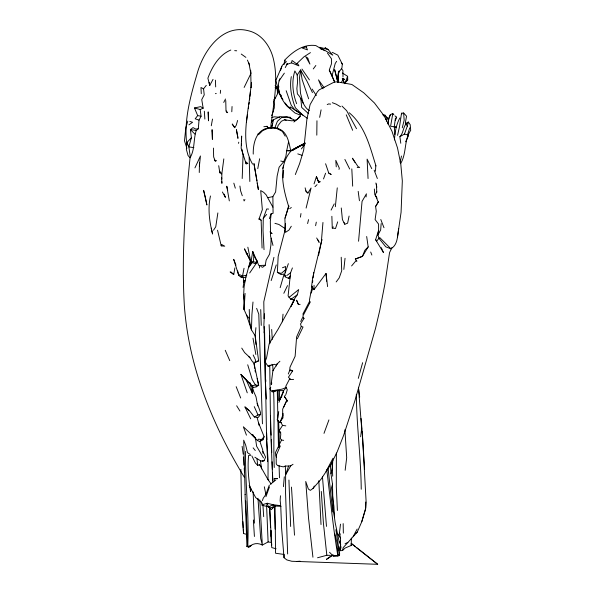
<?xml version="1.0" encoding="UTF-8"?>
<svg xmlns="http://www.w3.org/2000/svg" width="594" height="594" viewBox="0 0 594 594"><rect width="100%" height="100%" fill="white"/><g stroke="black" fill="none" stroke-linecap="round" stroke-linejoin="round"><path stroke-width="0.89" d="M215.689 86.917L215.392 80.16M340.481 524.153L339.464 532.773L340.503 538.209L340.414 550.705L342.575 550.519L345.003 548.099L351.299 545.418L351.321 538.045M269.579 343.785L269.624 335.439M264.115 332.826L264.152 326.596M269.765 365.592L270.574 427.97L272.795 482.239M318.57 255.316L321.911 239.508L312.607 278.274L311.553 286.642L314.003 289.672L314.048 285.276M186.954 144.929C183.39 120.344 190.926 94.854 197.861 71.213C204.351 50.022 222.564 24.139 247.928 30.643C261.887 33.65 270.76 46.726 273.656 60.024C278.727 82.566 273.047 105.309 270.693 127.799M316.802 135.157L316.958 120.775M321.577 239.04L322.958 222.468M365.807 502.041L365.718 508.004L361.768 521.725L357.232 532.157L343.161 547.683L342.575 550.519M268.614 209.081L266.743 208.94L263.283 218.265L263.031 230.569L264.026 249.651M199.398 166.201L200.438 155.977L194.943 167.894M241.424 145.129L241.468 143.31M241.513 141.498L241.654 136.041L241.149 148.337L246.146 163.84L247.876 163.499L245.456 161.546L246.146 163.84M240.86 469.386L241.394 496.807L243.05 527.472L243.562 533.538L245.916 534.162M241.751 348.114L244.609 352.591L249.517 357.143L252.777 362.14L255.687 362.325L258.628 360.862L255.16 335.751L255.925 327.673M271.213 213.469L270.322 221.258L270.582 236.33L271.124 238.224L270.886 245.092L269.594 254.113L266.157 260.105L265.221 265.273L262.645 267.307L260.766 266.468M242.196 178.527L243.065 154.96L241.907 149.205M305.279 142.961L291.981 149.955C277.116 165.303 283.078 188.068 288.55 206.125L285.179 218.095M281.912 396.072L279.277 400.482L279.663 390.585M250.378 91.476C247.988 115.088 240.11 142.055 252.554 164.115M285.811 425.876L282.581 425.363L280.309 421.614L282.744 418.146L283.034 413.342M264.397 313.736L263.877 325.022L264.612 332.699L266.609 439.152L267.612 461.672M231.794 111.739L232.054 106.519M338.521 550.631L338.736 546.614M340.652 546.465L340.414 550.705L340.963 546.74M255.947 344.505L255.16 335.751L251.47 329.87L246.592 315.176L244.075 309.593L243.651 294.654L244.104 286.82L245.901 276.834M259.474 267.976L259.63 265.34M375.467 171.213L375.809 165.696M199.48 162.593L199.265 172.512M251.403 82.373L251.062 87.66L250.772 73.032L248.886 63.001M291.312 76.641C289.382 87.288 291.572 97.854 295.389 107.804L302.873 115.147L307.284 118.273M356.682 547.601L377.695 564.3L291.78 561.271L286.828 559.919L284.014 557.699L284.229 554.469L275.549 553.237L275.074 505.657M332.826 460.216L332.358 467.181L332.699 476.188M283.086 177.829L283.613 170.456M285.38 223.663L284.882 230.301L285.41 232.395L288.959 230.078L291.29 226.24M280.479 495.76L280.138 500.415L280.635 504.803M388.142 123.79L388.535 118.525L390.369 114.687L392.812 113.521L393.859 114.783M244.453 477.442C212.83 425.438 188.944 367.775 184.422 306.511L184.363 305.917C181.467 256.519 185.046 206.957 190.058 157.811C195.099 149.361 193.265 139.352 196.272 130.398L198.314 128.787L199.027 120.129L201.069 116.246L200.178 109.496L194.468 107.982L197.676 115.592L201.069 116.246M245.07 293.399L244.075 309.593L244.535 301.232L243.651 294.654M381.162 223.574L380.657 229.982L377.918 234.986L378.92 238.239L385.788 246.829L390.882 248.767C398.017 244.817 397.349 235.655 398.715 228.712M271.109 530.605L271.168 542.419L268.109 541.943L262.318 545.062C257.692 542.441 252.532 543.421 248.804 547.126L247.705 546.458C249.361 514.798 244.958 483.085 245.612 451.366M270.797 484.526L270.879 483.568L268.02 479.662L259.519 464.59L257.744 465.399L255.338 462.956L251.915 456.014M338.179 82.462L337.852 77.569L338.736 71.532M252.992 302.019L251.901 314.746L251.47 329.87L249.658 321.896L249.242 309.429M394.416 139.939C395.025 132.44 396.079 124.517 399.933 117.954M249.666 272.995L256.846 262.496L253.378 261.746L253.928 255.398L252.725 251.433L250.965 262.088L254.937 263.565L256.846 262.496L257.573 260.87M292.397 267.924L290.57 272.846L288.097 295.901L290.874 299.376L294.089 299.532L297.349 294.706L298.678 289.575L288.966 297.483M283.449 486.664L284.303 476.796M358.568 241.238L362.05 201.411L366.416 193.837L366.045 196.97M280.175 287.659L284.147 274.005L281.073 274.577L277.361 272.408L278.163 256.489L285.283 229.277L284.882 218.31L289.011 206.036L288.55 206.125M198.314 128.787L195.79 129.076L192.998 127.591L190.407 129.641L191.402 137.734L186.976 142.434L186.353 149.332L188.038 155.517L190.058 157.811M282.343 321.785L283.034 314.167M220.307 93.355L220.604 90.273M335.35 206.719L337.266 187.853M332.276 52.324L337.808 55.138L342.322 64.115L341.906 68.095L338.231 73.01L338.283 82.247M249.577 99.807L249.762 98.077M249.94 96.354L250.861 87.712M284.11 64.479L284.556 60.284C292.656 51.782 303.43 43.689 315.845 45.597L324.51 50.705M343.837 269.416L345.047 258.293M312.563 282.499L312.771 280.665M313.09 277.925L313.721 272.431M388.134 124.228L388.617 119.988L390.369 114.687M345.159 470.27L346.688 457.714L344.899 429.714M217.864 212.934L215.756 226.789L213.491 230.234M266.468 506.519L267.218 503.259L273.225 504.744L272.839 507.848L271.406 509.622L268.429 506.853L267.218 503.259L262.422 504.692L262.154 505.308L272.839 507.848L275.007 506.051L280.969 506.318M360.647 436.79L361.672 428.556L358.449 387.266M271.154 384.236L272.891 370.701L277.368 363.751L279.893 361.256M253.237 154.106C252.955 140.169 258.182 125.987 274.473 127.784C286.947 129.069 288.602 140.875 290.748 150.846L286.694 150.713L285.9 156.326L283.702 161.731L279.106 167.233L277.131 176.106L275.623 191.929L272.876 196.607L273.084 213.328L271.079 213.84L269.386 218.711M223.819 158.895L221.822 173.945L221.859 179.069M394.884 134.482L394.282 126.544L395.389 118.577L396.636 117.211L394.943 115.867M246.451 122.045L247.446 114.924M248.322 108.702L248.574 106.92M248.953 104.254L249.198 102.472M271.54 384.415L271.755 382.93M397.438 237.474L401.076 212.296L402.324 180.925L400.801 164.174L397.512 147.965L391.929 131.155L384.073 115.741L374.45 103L363.714 92.775L351.886 84.482L337.013 81.824L334.118 82.135L319.171 89.865L317.315 91.981L310.113 104.551L306.942 118.882L303.69 150.044L299.599 163.654L295.329 174.554M247.253 392.82L240.919 374.361L246.302 380.264L252.324 393.287L252.858 389.664L252.517 385.513M377.918 234.986L378.608 230.353L378.586 224.101L375.104 219.58L376.284 211.36L375.594 206.482L378.23 202.138L375.363 194.906L376.752 191.476M243.057 287.466L243.822 282.35L243.176 276.878M210.476 195.975C207.633 208.613 209.422 221.636 212.585 234.029L211.271 228.148M300.423 217.137L300.987 213.528M285.135 272.676L285.669 266.513L282.477 267.738M312.11 286.108L309.541 299.569L309.548 302.999M233.754 274.539L231.207 272.163L230.13 271.97L233.754 274.539L234.853 267.953M238.55 143.369L238.751 142.189M400.779 143.265L399.873 136.709L404.432 134.081L407.313 126.143L405.368 122.787L406.534 116.172L403.623 112.994L401.529 113.209L399.576 126.336L397.564 135.373M211.286 125.765L212.504 119.06M279.477 446.146L278.69 422.312L277.279 419.609L278.735 411.59M221.228 245.879L221.503 244.401L224.725 246.191L221.228 245.879L217.538 230.197M337.852 77.569L339.092 70.886M257.774 168.651L259.63 158.776M319.661 117.337L321.094 109.845M315.614 225.69L316.29 222.149M244.037 268.273L242.545 275.98L241.483 277.524L238.743 275.482L233.68 259.318L235.974 265.162M271.681 128.356L273.426 119.78L279.989 116.654L290.34 117.278L291.283 118.83M288.469 142.233L286.694 150.713L291.817 150.631M339.063 550.311L340.741 544.772L339.352 542.389L335.231 523.017L332.967 506.86L332.506 484.214L330.984 473.767L332.358 467.181L331.719 462.733M349.101 216.06L347.601 223.196L344.802 224.25L342.426 219.661L341.26 207.974M290.511 108.093L287.466 106.616C280.865 99.072 275.846 88.736 279.811 78.742M400.096 162.333L401.485 156.022M273.938 257.358L263.803 301.767L264.04 318.651M291.491 62.867L292.055 60.491L296.584 63.855L297.928 64.085L298.916 65.852L291.491 62.867L286.338 64.575L287.459 63.439L285.261 67.582M307.61 223.567L308.553 219.632M306.103 208.086L311.078 187.994L307.907 193.072L306.103 191.506L305.123 187.845M402.272 127.799L404.172 120.181L403.623 112.994M244.528 282.039L244.936 280.413L243.369 281.385L243.822 282.35M240.934 276.373L241.483 277.524L245.805 277.547L250.542 260.239M407.313 126.143L408.338 122.067L410.187 124.658L410.706 130.301C403.779 140.392 406.86 153.326 400.586 163.662M334.489 81.452L332.031 75.913L335.209 63.506L336.635 61.301M248.582 546.242L251.188 545.589L248.804 547.126L246.933 546.525L247.059 546.034M277.183 128.787L278.022 125.616L281.333 121.287L284.474 119.825L291.973 120.827L296.666 119.84L300.571 116.246M338.988 169.387L339.315 168.147L335.796 160.358L336.256 166.847M392.812 113.521L390.592 126.218L396.272 127.257L394.282 126.544M191.402 137.734L188.847 146.911L190.377 157.373M347.72 79.93L345.181 82.618L347.72 79.93L347.624 76.314L342.382 72.98M358.293 378.371L362.63 362.696M332.506 484.214L331.519 487.748L333.895 506.296L334.467 516.951M237.607 120.463L236.278 125.163L234.741 127.688L232.269 124.116L234.741 127.688M187.801 121.087L185.833 127.636L184.489 140.83L186.917 148.262M282.699 168.421L283.42 166.016M285.87 394.505L287.273 389.805L285.729 386.375L289.783 378.608L290.525 379.551L293.614 379.38M361.768 521.725L365.57 509.266L366.097 501.381L362.229 431.741L361.004 418.421M405.598 141.81L408.613 135.506L407.514 134.838L409.756 127.844M381.289 247.653L383.479 252.606L375.608 239.716L378.608 230.353L378.675 232.106M280.465 70.656L281.808 66.513M252.153 262.734L248.789 267.1L250.913 260.551M271.161 280.583L276.262 264.924M314.055 183.88L316.439 176.596L318.77 182.529L320.322 181.675L318.295 181.029M337.696 221.866L335.521 228.497L332.269 228.066L331.868 216.305M329.536 552.271L333.167 556.014L339.1 555.635L339.649 553.994L335.892 529.685M293.028 464.293L290.778 465.755L288.573 466.045L285.625 474.784L285.566 493.005L287.644 553.979M262.414 500.594L263.209 498.247L265.897 494.408L269.312 485.12M288.357 263.669L284.548 274.688L285.224 276.819L288.365 278.274L290.184 277.903M405.754 123.827L408.338 122.067C402.895 124.681 404.069 132.685 399.873 136.709M329.499 69.364L331.437 63.937L331.445 58.754L327.472 53.126M311.1 293.124L312.8 288.372L312.526 286.805M273.448 110.313L274.294 107.967L274.391 104.826L273.715 101.143L277.71 93.562L277.65 88.216L275.178 85.469L277.064 88.877L277.71 93.562M323.53 178.92L325.579 173.225M271.124 128.074L272.594 124.012M265.934 496.681L269.453 486.931M253.683 435.268L252.116 434.734L257.388 440.518L259.727 441.528L263.031 439.701L264.115 436.724L258.538 422.802L257.105 417.53M323.997 433.353L328.92 419.921M345.181 82.618L347.624 76.314M278.935 402.353L283.524 390.607L286.531 387.318L282.105 389.137L272.639 390.704L272.141 391.795L269.817 388.847L270.753 387.385M280.309 421.614L282.878 415.043M274.784 127.94L277.405 121.28L281.437 117.634L286.917 116.884L293.77 119.632L294.847 121.013M288.29 374.005L289.649 370.589L289.998 367.166L295.121 356.296L296.614 336.932L301.255 326.462L300.534 323.975L303.972 318.473L302.821 316.134L310.387 301.797M395.292 120.597L396.636 117.211M282.581 425.363L279.195 430.687L280.806 433.783L280.383 438.543L281.511 440.072L275.289 452.932L276.507 457.536M271.644 115.637L273.663 110.699M282.841 393.466L283.501 391.906M280.353 445.894L276.165 455.42L276.255 463.899L277.502 465.518L283.293 466.884L285.306 466.038L288.573 466.045M300.727 321.495L302.569 317.552L303.972 318.473M283.561 407.38L286.887 400.252L284.377 396.51L285.372 395.173M386.315 121.154L387.652 118.31L384.927 115.117L382.714 114.857M283.821 293.302L287.503 285.617M297.342 338.758L303.029 326.997L301.255 326.462M244.141 87.452L250.95 73.426L250.646 70.211M392.055 247.468L389.56 252.606L384.786 284.645L379.685 310.692L375.542 328.334L354.9 400.764L343.636 435.328L337.102 452.012L330.91 464.404L320.871 479.432L313.06 488.402L310.343 490.369L308.345 489.011L305.754 481.482L308.516 517.916L312.927 557.217M263.194 460.372L262.043 461.612L264.122 460.706L265.592 457.172L262.956 451.507M331.11 210.083L334.236 203.898M279.277 400.482L282.506 394.238M313.06 488.402L314.315 485.981M223.715 102.45L225.52 98.998M302.806 314.248L309.303 301.826M326.032 471.428L333.011 458.234M378.482 201.715L375.594 206.482M353.148 536.531L357.15 529.068M230.799 50.045C219.067 54.834 212.11 66.818 207.893 78.193L209.734 85.499L213.038 79.351M260.573 414.36L258.212 417.441L254.366 417.055L258.011 415.006L260.573 414.36L260.506 412.511L257.276 403.326L257.551 405.88M290.778 465.755L285.625 474.784L285.306 466.038M341.216 82.655L342.448 80.509M248.789 267.1L251.529 262.548M366.669 236.509L368.183 246.911L362.459 256.356L355.323 259.029L356.89 261.256L356.2 260.469L351.611 265.926M244.943 199.606L244.089 200.943L243.77 199.532M309.377 110.714C303.259 106.905 302.383 98.812 297.394 93.911L296.874 88.588L297.557 82.224L297.215 75.007L300.549 69.966L307.039 81.326L312.451 92.605M290.332 369.839L292.679 370.879L288.446 377.19L290.525 379.551M305.16 143.681L301.381 148.923M272.438 121.228L273.426 119.78L271.258 120.916M279.061 80.836L284.355 73.151M384.073 116.342L384.927 115.117M271.592 122.386L273.426 119.78M301.076 114.241L297.995 118.592L293.83 122M314.003 289.672L326.017 273.448L327.591 286.598M243.956 377.732L253.296 387.511L256.111 386.872L257.053 385.603M273.886 99.614L275.482 97.475M313.268 68.941L315.852 65.474M378.92 238.239L376.856 240.986L375.608 239.716M336.174 281.935L339.196 277.925L341.713 270.775L341.216 257.247M197.676 115.592L195.196 118.807L199.027 120.129M200.178 109.496L203.17 108.19L201.745 99.606L204.225 94.892L203.571 88.81L206.274 85.365M277.368 363.751L276.292 365.102L274.45 364.293L268.117 366.253L264.991 361.894L266.572 357.84L269.186 343.703L278.148 329.128L294.089 300.371L294.089 299.532L291.105 306.318L294.089 300.371L291.082 298.916L290.874 299.376L297.349 294.706M257.388 440.518L258.509 439.159L263.031 439.701M332.269 228.066L333.279 226.856M288.365 278.274L290.555 275.735M277.65 88.216L277.064 88.877L275.104 87.504M263.283 218.265L266.654 214.419M339.352 542.389L340.451 541.149M368.183 246.911L364.835 250.297L362.459 256.356L355.323 259.029M314.998 186.665L317.048 184.652M296.584 63.855L303.935 56.824L310.439 52.621M270.753 483.954L275.802 479.974M259.727 441.528L264.115 436.724M285.075 270.181L281.244 273.403L277.361 272.408M302.138 145.337L304.544 143.362L291.981 149.955M355.747 533.241L357.232 532.157M326.522 559.273L332.425 555.056M286.768 275.549L290.57 272.846M188.922 124.851L192.575 122.275L189.805 121.436M289.716 208.635L291.32 207.529M326.544 559.362L333.256 554.9M256.111 386.872L258.672 385.335L253.942 362.993L254.774 368.391M268.117 366.253L270.344 365.05M385.432 119.446L387.652 118.31L385.536 116.832M345.055 543.785L347.869 542.352M327.227 104.559L328.608 103.928L330.658 104.121M268.429 506.853L273.225 504.744L280.739 505.68L281.578 527.687L284.014 557.699M317.545 557.766L326.826 555.271L330.338 555.375M280.331 421.725L278.69 422.312L281.385 422.364M214.345 159.415L215.288 161.093L216.624 160.67M240.919 374.361L252.205 385.833L255.405 384.971L258.672 385.335L257.18 378.66M271.904 117.471L274.398 116.81L279.677 117.3M328.779 173.114L331.058 174.421L328.779 173.114L325.594 163.751M194.468 107.982L200.631 106.63L203.17 108.19M256.957 361.226L258.628 360.862M262.065 248.062L261.13 220.174L259.274 218.302L262.348 209.608L260.699 190.563L263.699 192.345L266.238 194.966L267.686 197.705L272.876 196.607M246.755 275.2L242.545 275.98L239.397 274.643L238.743 275.482L237.682 270.953M301.529 114.33L299.257 114.694L295.003 113.016L288.669 107.559L285.09 102.992M263.855 126.737L267.048 126.292L268.109 127.695M298.455 304.596L296.629 300.26L298.455 304.596L300.111 304.373M215.384 93.637L216.253 93.562M272.141 391.795L275.423 391.535M265.221 265.273L258.821 265.518L252.725 251.433M296.465 561.456L300.133 561.211M264.122 460.706L260.721 460.907L254.856 457.217M250.809 455.286L248.641 455.405C247.342 467.3 248.648 479.744 250.571 491.528L250.868 488.506L249.198 485.602L255.702 497.616L261.828 502.376M277.457 478.549L274.242 478.601L274.257 480.769M333.167 556.014L337.897 555.91L339.649 553.994L338.728 551.7M357.209 167.486L359.712 167.449L358.041 166.595L352.42 158.197L354.989 162.444M272.639 390.704L283.524 390.607M337.347 555.583L339.1 555.635L338.773 553.816M274.242 478.601L277.339 478.757M234.689 50.639L236.664 50.794M289.649 370.589L292.679 370.879M250.965 262.088L244.438 248.841L250.765 261.457L253.378 261.746M281.511 440.072L283.665 440.34M196.272 130.398L190.407 129.641L194.958 134.133M193.889 147.624L188.847 146.911L186.976 142.434M284.474 119.825L286.211 120.218M280.754 161.026L283.702 161.731M404.432 134.081L407.514 134.838M268.785 479.855L268.02 479.662L268.057 459.882L266.609 439.152M328.051 49.436L319.772 47.268L332.781 55.153L328.051 49.436L325.037 47.698L326.284 48.938M276.099 548.782L271.733 547.579L269.773 508.575M274.933 223.322L278.883 224.458L284.407 228.133M297.78 153.891L302.012 155.294M337.362 555.026L339.1 555.635M342.434 78.646L344.579 79.41L342.241 78.334M332.321 102.703L336.122 104.128L340.555 106.772M320.233 48.678L321.748 49.287M219.787 172.757L221.822 173.945L219.735 171.265L219.787 172.757L218.718 165.696M258.472 218.941L261.13 220.174M203.571 88.81L200.98 87.526L201.277 93.704M271.926 233.613L270.352 232.707L271.926 233.613L270.003 231.809M290.08 106.905L302.309 114.612M250.193 454.388L247.505 452.68L245.723 445.292L243.703 440.191L245.159 494.52M302.873 115.147L294.78 109.793L291.26 105.301L286.174 90.734M405.368 122.787L406.229 123.359M241.246 54.054L245.886 57.373M273.225 504.744L275.007 506.051M248.782 356.719L250.074 357.677M284.556 60.284L286.338 61.672L282.336 65.229L275.831 80.45L279.44 93.867L282.937 99.584M377.695 564.3L351.121 543.48L351.299 545.418M351.611 543.569L355.234 546.45M308.524 113.669L301.67 107.417L300.802 98.381M250.69 418.807L244.98 406.957L249.086 410.417M277.279 419.609L278.534 420.708M281.504 95.679L279.44 93.867L278.623 89.338M244.98 406.957L249.985 411.412L254.366 417.055M247.498 254.314L246.146 253.074L247.342 254.232M379.64 237.459L390.882 248.767M263.506 457.929L256.615 446.243L255.472 438.224L243.34 426.767L246.451 435.157M341.973 106.074L346.644 110.67L356.504 128.698M305.769 190.852L307.907 193.072M252.116 434.734L255.472 438.224M349.175 112.719C365.265 126.084 369.936 146.985 375.965 165.934M257.841 133.977L258.509 134.719L262.741 130.569L268.265 128.245L276.076 128.059L282.343 131.4L285.209 136.175M323.099 88.766L321.436 86.85L318.488 79.856L324.027 87.57M226.232 110.952L227.68 112.682L226.722 112.496L226.01 110.93L225.757 100.564M279.195 430.687L280.784 432.64M253.133 447.846L255.272 450.512M246.592 315.176L249.332 318.629M271.829 364.256L272.713 365.436L273.077 370.775M259.519 464.59L261.397 467.144L261.56 468.918M341.268 62.682L342.322 64.115M301.96 69.067L309.437 79.9M341.439 68.51L342.924 70.612L342.998 76.953M252.205 385.833L253.296 387.511M377.064 198.136L374.784 194.617L374.354 189.011M312.125 89.055L316.32 95.552M236.65 405.769L239.924 411.011M337.741 533.598L340.592 538.327M255.405 384.971L252.205 379.603L247.72 364.798M342.604 79.9L344.81 83.672M297.215 75.007L294.854 70.953C291.468 81.779 292.649 93.199 296.644 103.683M401.529 113.209L401.945 113.937M267.048 126.292L267.976 127.925M316.669 237.986L319.141 242.345L317.916 239.894M222.386 192.003L225.401 197.349L224.19 194.141M267.686 197.705L272.906 207.18M261.011 502.071L262.422 504.692M253.928 255.398L257.699 262.57M247.438 60.113L249.643 65.333M344.884 159.43L349.673 168.993M342.805 79.499L344.847 83.606M284.377 396.51L287.563 401.188L286.887 400.252L282.662 409.14L282.744 418.146M371.755 168.644L367.107 159.125L368.057 178.534M329.224 70.144L332.031 75.913M339.464 532.773L340.199 534.288M253.185 354.982L255.323 359.563L255.687 362.325M344.023 222.55L344.802 224.25M254.247 406.623L258.011 415.006M334.622 82.143L329.336 70.01M225.252 350.304L229.767 360.647M346.243 114.813L352.643 130.301M236.167 386.679L240.704 398.017M215.288 161.093L213.654 156.972L213.432 148.084M308.635 98.79L302.138 79.537L300.549 69.966L299.539 77.591L300.467 93.147L303.237 103.326M316.439 176.596L318.77 182.529M380.784 219.498L383.991 227.732M370.701 252.042L371.866 255.034M374.168 170.196L377.346 178.512M256.638 308.345L258.776 314.092L262.444 423.826M242.278 195.745L240.548 190.659L239.917 186.033M260.15 442.159L262.682 449.732L262.964 453.304M278.386 85.425L278.92 87.095M337.912 82.343L334.637 69.676L337.86 82.395M233.836 183.152L235.313 188.164M271.124 238.224L272.995 245.441M334.816 533.724L337.021 542.834L337.897 555.91C332.996 527.42 330.353 498.537 326.767 469.832M375.861 182.989L376.848 187.221M251.871 385.35L252.858 389.664L256.021 396.866L257.655 405.605M227.717 190.436L226.767 186.204L229.321 200.898M249.933 382.566L252.324 393.287M264.308 486.79L265.897 494.408M247.847 247.193L250.765 261.457M258.538 422.802L259.036 425.319M209.155 82.469L209.734 85.499M257.217 183.167L258.375 189.59L253.942 163.55L256.957 180.65M326.826 555.271L323.433 523.307L321.28 491.438M252.992 338.142L255.836 354.507M260.41 460.818L261.397 467.144M255.056 370.188L255.331 371.985M242.122 446.339L243.221 454.224M358.189 191.372L359.437 200.727M358.479 387.919L359.689 397.037M257.002 459.051L257.744 465.399M328.096 468.117L332.729 511.954M257.982 498.284L260.684 538.446L262.318 545.062L259.786 499.836M274.443 506.637L274.621 508.345M326.47 526.388L322.453 476.663M326.017 273.448L326.655 281.229M265.689 379.581L265.83 381.407M294.49 535.179L291.483 487.102M270.537 527.606L269.683 508.316M270.723 530.353L271.168 536.768M271.421 540.436L271.74 545.017M244.201 468.221L244.453 471.866M204.329 111.227L204.863 119.03M362.229 431.741L364.612 469.498M266.409 399.027L265.154 379.165L264.278 331.474M262.927 505.093L263.691 516.669M330.39 464.575L330.984 473.767M253.386 519.988L254.41 536.471M318.822 480.695L321.02 524.547M266.624 433.093L267.003 439.456M271.688 329.477L272.252 339.397M242.909 521.666L243.258 528.007M243.362 529.818L243.562 533.538M279.076 465.637L279.462 477.799M254.425 523.151L253.133 491.906M351.811 168.904L352.68 186.16M266.632 506.585L268.109 541.943M269.112 324.651L269.98 343.273M376.41 184.029L376.782 192.449M245.782 500.972L247.705 546.458M221.651 177.732L221.889 183.346L221.874 181.638M272.074 461.768L272.356 469.141M272.505 472.831L272.787 480.204M243.503 456.897L243.83 465.161M337.407 510.469L336.301 486.501L336.375 453.081M290.644 526.47L288.929 480.041M245.047 494.364L246.933 546.525M270.448 415.496L271.154 435.157M277.272 390.221L277.903 418.302M274.317 505.843L275.119 529.054M271.317 439.627L271.755 452.539M361.234 489.241C360.937 457.521 356.63 426.024 356.333 394.319M260.721 309.578L261.249 325.408M276.433 364.137L276.492 365.949M274.25 467.478C273.188 442.084 274.755 416.765 273.604 391.364M249.176 157.328L249.836 181.489M278.096 390.473L278.363 400.497M278.467 447.2L277.91 420.092M278.467 434.674L278.779 447.401M285.187 275.163L285.224 276.819M343.161 523.604L343.354 533.115M262.154 503.734L262.154 505.308M296.733 147.861L292.738 150.252L304.804 143.473L296.733 147.861M306.2 46.829L302.175 47.988L307.477 49.881L306.2 46.829M307.781 58.197L305.754 56.712L309.912 64.085L307.781 58.197M205.576 198.329L203.623 190.355L206.905 205.004L205.576 198.329M237.689 136.33L236.412 129.648L237.942 138.372L237.689 136.33M212.177 131.096L212.08 129.655L212.407 139.367L212.177 131.096M208.368 116.03L208.175 111.887L208.457 120.805L208.368 116.03"/></g></svg>
